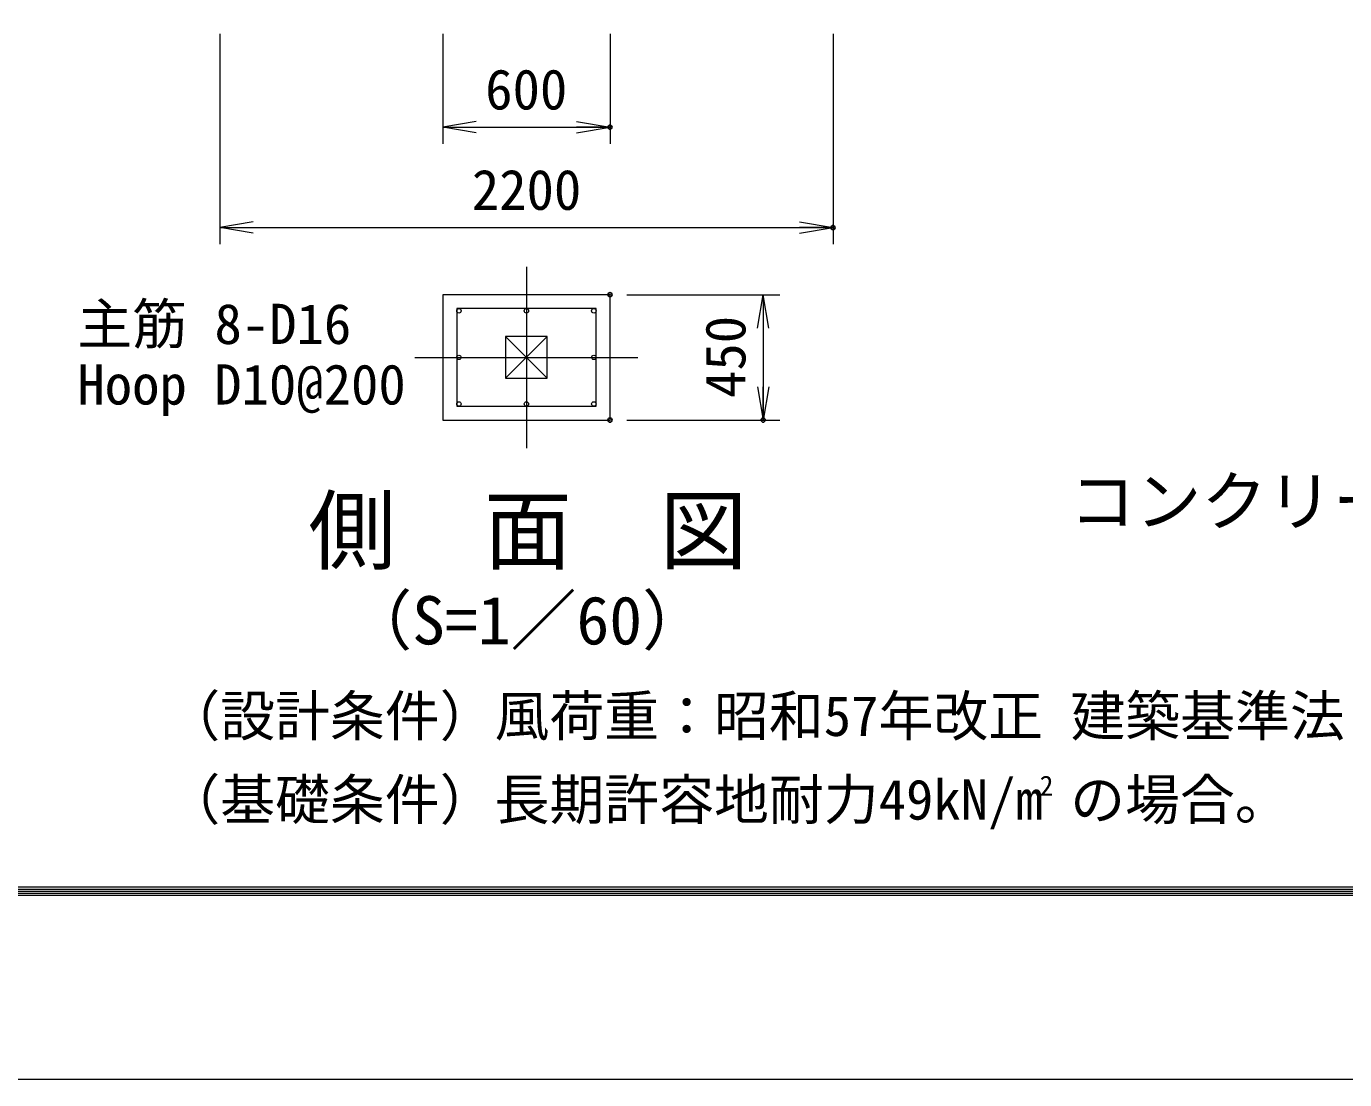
# Model space of a CAD drawing. Units: millimetres at full size, with parts at other scales. Extents: x -12600 to 12600, y -8910 to 8910.
# Drawn here: x -1496 to 3233, y -8910 to -5132 of the extents above; entities that cross this region are included whole.
import ezdxf
from ezdxf.enums import TextEntityAlignment as Align

# ---------------------------------------------------------------- set-up
doc = ezdxf.new("R2010")
doc.units = ezdxf.units.MM
doc.header["$LTSCALE"] = 30
doc.header["$PDMODE"] = 32
doc.header["$PDSIZE"] = 15
doc.linetypes.add('USER1', pattern=[50.8, 31.75, -6.35, 6.35, -6.35])
for name, color, linetype, lineweight in [('0-0_D-STR1', 1, 'Continuous', 18), ('0-1_D-BMK', 2, 'USER1', 13), ('0-2_0', 7, 'Continuous', 18), ('0-4_D-STR3', 3, 'Continuous', 13), ('0-5_D-STR-DIM', 7, 'Continuous', 13), ('0-9_D-STR-TXT', 7, 'Continuous', 13), ('0-A_D-TTL-TXT', 7, 'Continuous', 13), ('0-B_D-STR4', 7, 'Continuous', 18), ('0-C_D-TTL', 7, 'Continuous', 18)]:
    doc.layers.add(name, color=color, linetype=linetype, lineweight=lineweight)
doc.layers.add('0-6_Defpoints', color=253, linetype='Continuous')
doc.styles.add('ＭＳ ゴシック', font='')
doc.styles.get('ＭＳ ゴシック').set_extended_font_data('MS Gothic')

# ---------------------------------------------------------------- blocks, each defined once
blk = doc.blocks.new('_Open')
at = {"layer": '0-2_0'}
blk.add_line((-30, 5), (0, 0), dxfattribs=at)
blk.add_lwpolyline([(-30, -5), (0, 0), (-30, 0)], dxfattribs=at)

msp = doc.modelspace()

# ---------------------------------------------------------------- linework, layer by layer
at = {"layer": '0-0_D-STR1'}
for p, q in [((222.74, -6244.54), (372.74, -6394.54)), ((222.74, -6394.54), (372.74, -6244.54))]:
    msp.add_line(p, q, dxfattribs=at)
msp.add_lwpolyline([(222.74, -6244.54), (222.74, -6394.54), (372.74, -6394.54), (372.74, -6244.54)], close=True, dxfattribs=at)
at = {"layer": '0-1_D-BMK'}
for p, q in [((297.74, -5994.54), (297.74, -6644.54)), ((-102.26, -6319.54), (697.74, -6319.54))]:
    msp.add_line(p, q, dxfattribs=at)
at = {"layer": '0-4_D-STR3'}
msp.add_lwpolyline([(47.74, -6144.54), (47.74, -6494.54), (547.74, -6494.54), (547.74, -6144.54)], close=True, dxfattribs=at)
for centre in [(55.74, -6152.54), (297.74, -6152.54), (539.74, -6152.54), (55.74, -6319.54), (539.74, -6319.54), (55.74, -6486.54), (297.74, -6486.54), (539.74, -6486.54)]:
    msp.add_circle(centre, 8, dxfattribs=at)
at = {"layer": '0-5_D-STR-DIM'}
for p, q in [((-802.26, -5158.41), (-802.26, -5913.75)), ((-2.26, -5158.41), (-2.26, -5553.75)), ((597.74, -5158.41), (597.74, -5553.75)), ((1397.74, -5158.41), (1397.74, -5913.75)), ((-2.26, -5493.75), (597.74, -5493.75)), ((-802.26, -5853.75), (1397.74, -5853.75)), ((657.74, -6094.54), (1207.12, -6094.54)), ((1147.12, -6094.54), (1147.12, -6544.54)), ((657.74, -6544.54), (1207.12, -6544.54))]:
    msp.add_line(p, q, dxfattribs=at)
at = {"layer": '0-6_Defpoints'}
for p in [(597.74, -5493.75), (1397.74, -5853.75), (597.74, -6094.54), (597.74, -6544.54), (1147.12, -6544.54)]:
    msp.add_point(p, dxfattribs=at)
at = {"layer": '0-B_D-STR4'}
msp.add_lwpolyline([(-2.26, -6094.54), (-2.26, -6544.54), (597.74, -6544.54), (597.74, -6094.54)], close=True, dxfattribs=at)
at = {"layer": '0-C_D-TTL', "color": 2}
msp.add_lwpolyline([(-12600, 8910), (12600, 8910), (12600, -8910), (-12600, -8910)], close=True, dxfattribs=at)
at = {"layer": '0-C_D-TTL'}
for points in [[(-11790, 8250), (11790, 8250), (11790, -8250), (-11790, -8250)], [(-11782.5, 8242.5), (11782.5, 8242.5), (11782.5, -8242.5), (-11782.5, -8242.5)], [(-11775, 8235), (11775, 8235), (11775, -8235), (-11775, -8235)], [(-11767.5, 8227.5), (11767.5, 8227.5), (11767.5, -8227.5), (-11767.5, -8227.5)], [(-11760, 8220), (11760, 8220), (11760, -8220), (-11760, -8220)]]:
    msp.add_lwpolyline(points, close=True, dxfattribs=at)

# ---------------------------------------------------------------- block references
at = {"layer": '0-5_D-STR-DIM', "xscale": 4, "yscale": 4}
for p, rotation in [((-2.26, -5493.75), 180), ((-802.26, -5853.75), 180), ((1147.12, -6094.54), 90), ((1147.12, -6544.54), 270)]:
    msp.add_blockref('_Open', p, dxfattribs=dict(at, rotation=rotation))
for p in [(597.74, -5493.75), (1397.74, -5853.75)]:
    msp.add_blockref('_Open', p, dxfattribs=at)

# ---------------------------------------------------------------- texts
at = {"layer": '0-5_D-STR-DIM', "style": 'ＭＳ ゴシック'}
for s, p in [('600', (149.95, -5473.51)), ('2200', (101.94, -5833.51))]:
    msp.add_text(s, height=144.3, dxfattribs=at).set_placement(p, align=Align.BOTTOM_LEFT)
msp.add_text('450', height=144.3, rotation=90, dxfattribs=at).set_placement((1126.88, -6465.05), align=Align.BOTTOM_LEFT)
at = {"layer": '0-9_D-STR-TXT', "style": 'ＭＳ ゴシック'}
for s, p in [('主筋 8-D16', (-1312.98, -6314.77)), ('Hoop D10@200', (-1312.98, -6531.77))]:
    msp.add_text(s, height=144.3, dxfattribs=at).set_placement(p, align=Align.BOTTOM_LEFT)
at = {"layer": '0-A_D-TTL-TXT', "style": 'ＭＳ ゴシック'}
for s, height, p in [('コンクリートブロック配筋図', 173.1, (2246.67, -6973.31)), ('側\u3000面\u3000図', 230.9, (-484.53, -7124.94)), ('（S=1／60）', 173.1, (-348.08, -7400.88)), ('（設計条件）風荷重：昭和57年改正 建築基準法・同施行令に基づく風圧力に準拠。', 144.3, (-997.35, -7720.81)), ('（基礎条件）長期許容地耐力49kN/m の場合。', 144.3, (-997.35, -8020.81)), ('2', 72.16, (2139.07, -7913.38))]:
    msp.add_text(s, height=height, dxfattribs=at).set_placement(p, align=Align.BOTTOM_LEFT)

doc.saveas('drawing.dxf')
